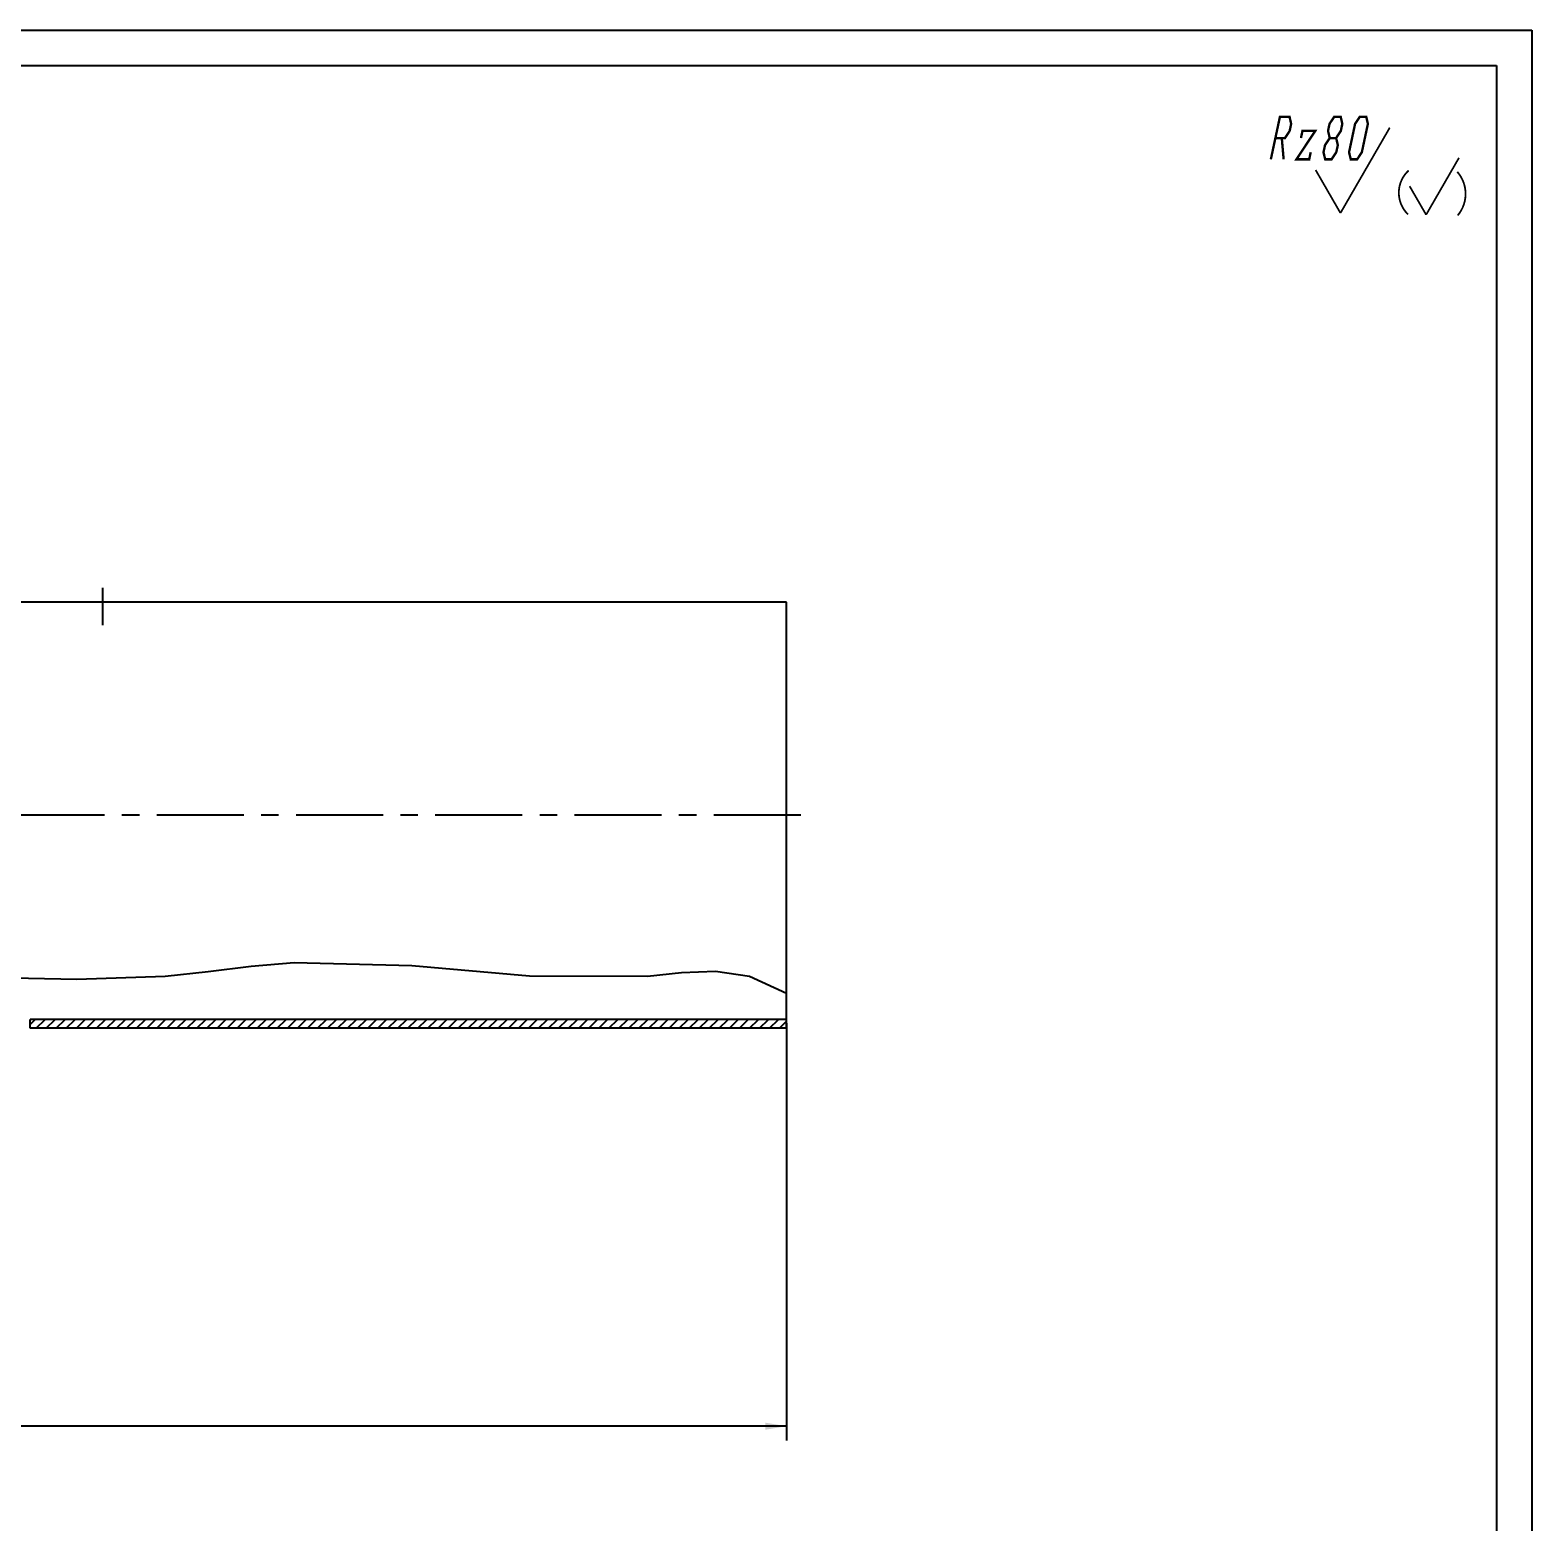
# Model space of a CAD drawing. Header units: millimetres. Extents: x 0 to 594, y 0 to 420.
# Drawn here: x 382.6 to 594, y 210 to 420 of the extents above; entities that cross this region are included whole.
import ezdxf

# ---------------------------------------------------------------- set-up
doc = ezdxf.new("R2010")
doc.units = ezdxf.units.MM
doc.header["$LTSCALE"] = 32.67
doc.linetypes.add('CENTER', pattern=[0.6, 0.375, -0.075, 0.075, -0.075])
doc.layers.get('0').update_dxf_attribs({"linetype": 'CONTINUOUS'})
for name, color, linetype in [('ALL_AXIS', 7, 'CONTINUOUS'), ('ALL_DIMENSIONS', 7, 'CONTINUOUS'), ('ALL_SURF_FIN', 7, 'CONTINUOUS')]:
    doc.layers.add(name, color=color, linetype=linetype)
doc.styles.get("Standard").update_dxf_attribs({"font": 'txt', "width": 0.7})
doc.dimstyles.new('DIMSTYLE_1', dxfattribs={"dimtxt": 3.5, "dimasz": 3, "dimexe": 0.18, "dimexo": 0.0625, "dimgap": 0.09, "dimtad": 1, "dimdec": 5, "dimlfac": 4, "dimdsep": 46, "dimtxsty": 'STANDARD', "dimblk": '_FILLED', "dimblk1": '_FILLED', "dimblk2": '_FILLED', "dimcen": 0.09, "dimadec": 0, "dimazin": 0, "dimtp": 1.2, "dimtm": 1.2, "dimtfac": 1, "dimtdec": 5, "dimtofl": 0, "dimtmove": 0, "dimatfit": 3, "dimldrblk": '_FILLED', "dimfxl": 1, "dimtolj": 1, "dimarcsym": 0})

# ---------------------------------------------------------------- blocks, each defined once
blk = doc.blocks.new('_FILLED')
at = {"color": 0, "linetype": 'BYBLOCK'}
blk.add_solid([(0, 0), (-1, 0.167), (-1, -0.167)], dxfattribs=at)
blk = doc.blocks.new('*D0')
at = {"layer": 'ALL_DIMENSIONS', "color": 2, "linetype": 'CONTINUOUS'}
for p, q in [((119.07, 279.91), (119.07, 221.48)), ((489.07, 280.23), (489.07, 221.48)), ((119.07, 223.48), (304.07, 223.48)), ((489.07, 223.48), (304.07, 223.48))]:
    blk.add_line(p, q, dxfattribs=at)
at = {"layer": 'ALL_DIMENSIONS', "color": 2, "linetype": 'CONTINUOUS', "xscale": 3, "yscale": 3, "zscale": 3, "rotation": 180}
blk.add_blockref('_FILLED', (119.07, 223.48), dxfattribs=at)
at = {"layer": 'ALL_DIMENSIONS', "color": 2, "linetype": 'CONTINUOUS', "xscale": 3, "yscale": 3, "zscale": 3}
blk.add_blockref('_FILLED', (489.07, 223.48), dxfattribs=at)
blk = doc.blocks.new('SYM_0_BL1', base_point=(570.48, 400.33))
at = {"layer": 'ALL_SURF_FIN', "color": 2, "linetype": 'CONTINUOUS'}
for points, const_width in [([(557.24, 401.8), (558.52, 407.8), (559.87, 407.8), (560.1, 406.8), (559.89, 405.8), (559.23, 404.8), (557.88, 404.8)], 0.333), ([(561.48, 404.8), (561.69, 405.8), (563.49, 405.8), (560.84, 401.8), (562.64, 401.8), (562.85, 402.8)], 0.333), ([(566.43, 404.8), (567.09, 405.8), (567.3, 406.8), (567.07, 407.8), (566.17, 407.8), (565.5, 406.8), (565.29, 405.8), (565.53, 404.8)], 0.333), ([(567.04, 394.24), (573.98, 406.26)], 0.25), ([(568.49, 401.8), (568.25, 402.8), (569.1, 406.8), (569.77, 407.8), (570.67, 407.8), (570.9, 406.8), (570.05, 402.8), (569.39, 401.8), (568.49, 401.8)], 0.333), ([(558.78, 404.8), (559.04, 401.8)], 0.333), ([(564.89, 401.8), (565.79, 401.8), (566.45, 402.8), (566.67, 403.8), (566.43, 404.8), (565.53, 404.8), (564.87, 403.8), (564.65, 402.8), (564.89, 401.8)], 0.333), ([(579.1, 394), (583.72, 402.01)], 0.25), ([(567.04, 394.24), (563.55, 400.29)], 0.25), ([(579.1, 394), (576.77, 398.03)], 0.25)]:
    blk.add_lwpolyline(points, dxfattribs=dict(at, const_width=const_width))
at = {"layer": 'ALL_SURF_FIN', "color": 2, "linetype": 'CONTINUOUS', "const_width": 0.25}
for points in [[(576.63, 400.22, 0.433164), (576.56, 394.04)], [(583.53, 393.89, 0.372459), (583.48, 400.05)]]:
    blk.add_lwpolyline(points, format="xyb", dxfattribs=at)

msp = doc.modelspace()

# ---------------------------------------------------------------- linework, layer by layer
at = {"color": 7, "linetype": 'CONTINUOUS'}
for p, q in [((0, 420), (594, 420)), ((594, 420), (594, 0)), ((20, 415), (589, 415)), ((589, 415), (589, 5)), ((489.0736612, 339.4844294), (119.0736612, 339.4844294)), ((489.0736612, 279.4844294), (489.0736612, 339.4844294)), ((413.7013167, 288.1652279), (407.646082, 287.435344)), ((419.7590044, 288.6991683), (413.7013167, 288.1652279)), ((436.3001868, 288.2916131), (419.7590044, 288.6991683)), ((452.887289, 286.8347944), (436.3001868, 288.2916131)), ((389.1837592, 286.3456597), (376.7453343, 286.6079525)), ((401.5861752, 286.7862389), (389.1837592, 286.3456597)), ((407.646082, 287.435344), (401.5861752, 286.7862389)), ((469.4951685, 286.7862389), (452.887289, 286.8347944)), ((474.2822158, 287.2711668), (469.4951685, 286.7862389)), ((479.0656295, 287.4726981), (474.2822158, 287.2711668)), ((483.8421389, 286.7862389), (479.0656295, 287.4726981)), ((489.0736612, 284.377202), (483.8421389, 286.7862389)), ((489.0736612, 280.7344294), (382.5736612, 280.7344294)), ((382.5736612, 279.4844294), (382.5736612, 280.7344294)), ((489.0736612, 279.4844294), (382.5736612, 279.4844294))]:
    msp.add_line(p, q, dxfattribs=at)
at = {"color": 2, "linetype": 'CONTINUOUS'}
for p, q in [((382.5736612, 280.0346601), (383.2734305, 280.7344294)), ((383.4376441, 279.4844294), (384.6876441, 280.7344294)), ((384.8518576, 279.4844294), (386.1018576, 280.7344294)), ((386.2660712, 279.4844294), (387.5160712, 280.7344294)), ((387.6802848, 279.4844294), (388.9302848, 280.7344294)), ((389.0944983, 279.4844294), (390.3444983, 280.7344294)), ((390.5087119, 279.4844294), (391.7587119, 280.7344294)), ((391.9229254, 279.4844294), (393.1729254, 280.7344294)), ((393.337139, 279.4844294), (394.587139, 280.7344294)), ((394.7513526, 279.4844294), (396.0013526, 280.7344294)), ((396.1655661, 279.4844294), (397.4155661, 280.7344294)), ((397.5797797, 279.4844294), (398.8297797, 280.7344294)), ((398.9939933, 279.4844294), (400.2439933, 280.7344294)), ((400.4082068, 279.4844294), (401.6582068, 280.7344294)), ((401.8224204, 279.4844294), (403.0724204, 280.7344294)), ((403.2366339, 279.4844294), (404.4866339, 280.7344294)), ((404.6508475, 279.4844294), (405.9008475, 280.7344294)), ((406.0650611, 279.4844294), (407.3150611, 280.7344294)), ((407.4792746, 279.4844294), (408.7292746, 280.7344294)), ((408.8934882, 279.4844294), (410.1434882, 280.7344294)), ((410.3077018, 279.4844294), (411.5577018, 280.7344294)), ((411.7219153, 279.4844294), (412.9719153, 280.7344294)), ((413.1361289, 279.4844294), (414.3861289, 280.7344294)), ((414.5503424, 279.4844294), (415.8003424, 280.7344294)), ((415.964556, 279.4844294), (417.214556, 280.7344294)), ((417.3787696, 279.4844294), (418.6287696, 280.7344294)), ((418.7929831, 279.4844294), (420.0429831, 280.7344294)), ((420.2071967, 279.4844294), (421.4571967, 280.7344294)), ((421.6214103, 279.4844294), (422.8714103, 280.7344294)), ((423.0356238, 279.4844294), (424.2856238, 280.7344294)), ((424.4498374, 279.4844294), (425.6998374, 280.7344294)), ((425.8640509, 279.4844294), (427.1140509, 280.7344294)), ((427.2782645, 279.4844294), (428.5282645, 280.7344294)), ((428.6924781, 279.4844294), (429.9424781, 280.7344294)), ((430.1066916, 279.4844294), (431.3566916, 280.7344294)), ((431.5209052, 279.4844294), (432.7709052, 280.7344294)), ((432.9351188, 279.4844294), (434.1851188, 280.7344294)), ((434.3493323, 279.4844294), (435.5993323, 280.7344294)), ((435.7635459, 279.4844294), (437.0135459, 280.7344294)), ((437.1777594, 279.4844294), (438.4277594, 280.7344294)), ((438.591973, 279.4844294), (439.841973, 280.7344294)), ((440.0061866, 279.4844294), (441.2561866, 280.7344294)), ((441.4204001, 279.4844294), (442.6704001, 280.7344294)), ((442.8346137, 279.4844294), (444.0846137, 280.7344294)), ((444.2488273, 279.4844294), (445.4988273, 280.7344294)), ((445.6630408, 279.4844294), (446.9130408, 280.7344294)), ((447.0772544, 279.4844294), (448.3272544, 280.7344294)), ((448.4914679, 279.4844294), (449.7414679, 280.7344294)), ((449.9056815, 279.4844294), (451.1556815, 280.7344294)), ((451.3198951, 279.4844294), (452.5698951, 280.7344294)), ((452.7341086, 279.4844294), (453.9841086, 280.7344294)), ((454.1483222, 279.4844294), (455.3983222, 280.7344294)), ((455.5625358, 279.4844294), (456.8125358, 280.7344294)), ((456.9767493, 279.4844294), (458.2267493, 280.7344294)), ((458.3909629, 279.4844294), (459.6409629, 280.7344294)), ((459.8051764, 279.4844294), (461.0551764, 280.7344294)), ((461.21939, 279.4844294), (462.46939, 280.7344294)), ((462.6336036, 279.4844294), (463.8836036, 280.7344294)), ((464.0478171, 279.4844294), (465.2978171, 280.7344294)), ((465.4620307, 279.4844294), (466.7120307, 280.7344294)), ((466.8762443, 279.4844294), (468.1262443, 280.7344294)), ((468.2904578, 279.4844294), (469.5404578, 280.7344294)), ((469.7046714, 279.4844294), (470.9546714, 280.7344294)), ((471.1188849, 279.4844294), (472.3688849, 280.7344294)), ((472.5330985, 279.4844294), (473.7830985, 280.7344294)), ((473.9473121, 279.4844294), (475.1973121, 280.7344294)), ((475.3615256, 279.4844294), (476.6115256, 280.7344294)), ((476.7757392, 279.4844294), (478.0257392, 280.7344294)), ((478.1899528, 279.4844294), (479.4399528, 280.7344294)), ((479.6041663, 279.4844294), (480.8541663, 280.7344294)), ((481.0183799, 279.4844294), (482.2683799, 280.7344294)), ((482.4325934, 279.4844294), (483.6825934, 280.7344294)), ((483.846807, 279.4844294), (485.096807, 280.7344294)), ((485.2610206, 279.4844294), (486.5110206, 280.7344294)), ((486.6752341, 279.4844294), (487.9252341, 280.7344294)), ((488.0894477, 279.4844294), (489.0736612, 280.4686429))]:
    msp.add_line(p, q, dxfattribs=at)
at = {"layer": 'ALL_AXIS', "color": 7, "linetype": 'CENTER'}
for p, q in [((392.8236612, 336.2344294), (392.8236612, 341.4844294)), ((491.0736612, 309.4844294), (117.0736612, 309.4844294))]:
    msp.add_line(p, q, dxfattribs=at)

# ---------------------------------------------------------------- block references
at = {"layer": 'ALL_SURF_FIN', "color": 2, "linetype": 'CONTINUOUS'}
msp.add_blockref('SYM_0_BL1', (570.4829086, 400.3303185), dxfattribs=at)

# ---------------------------------------------------------------- dimensions: what is measured, and where the dimension line sits
at = {"layer": 'ALL_DIMENSIONS', "color": 2, "linetype": 'CONTINUOUS'}
dim = msp.add_linear_dim(base=(119.0736612, 223.4844294), p1=(489.0736612, 280.2251336), p2=(119.0736612, 279.9068221), angle=180, dimstyle='DIMSTYLE_1', dxfattribs=at)
dim.commit()
dim.dimension.update_dxf_attribs({"geometry": '*D0', "text_midpoint": (299.1736612, 224.3594294), "dimtype": 160})

doc.saveas('drawing.dxf')
